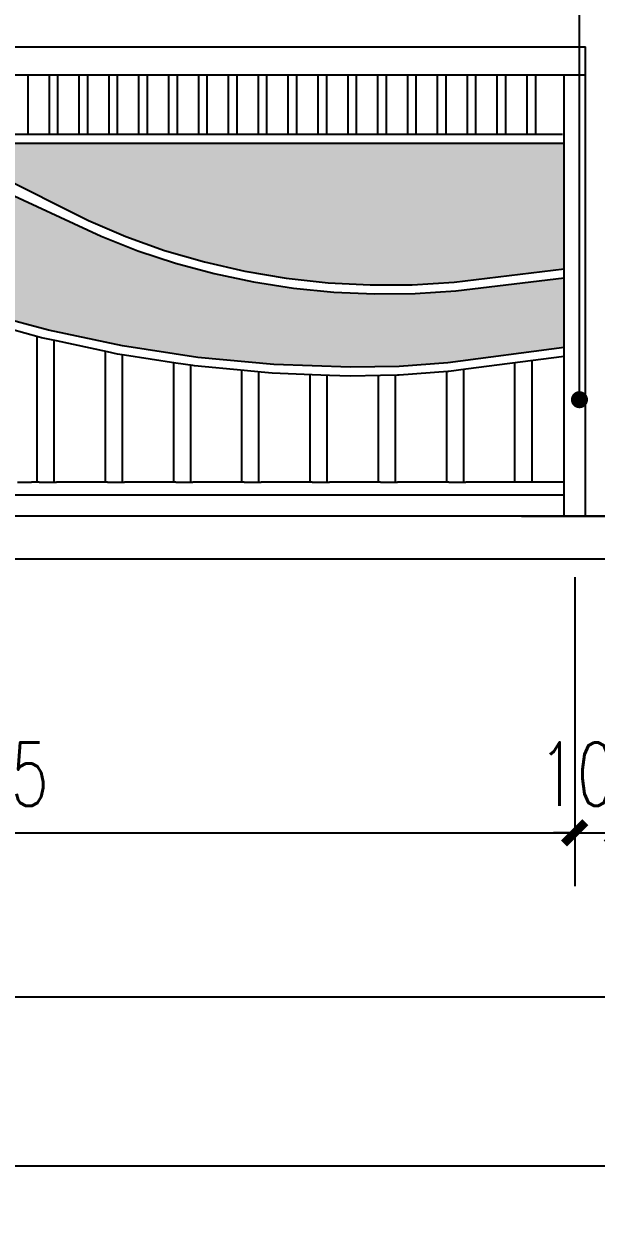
# Model space of a CAD drawing. Extents: x 396092 to 455492, y 17293 to 132793.
# Drawn here: x 402361 to 403703, y 43703 to 46505 of the extents above; entities that cross this region are included whole.
import ezdxf

# ---------------------------------------------------------------- set-up
doc = ezdxf.new("R2010")
doc.units = 0
doc.header["$LTSCALE"] = 1000
doc.header["$MEASUREMENT"] = 0
for name, color, linetype in [('DIM_LEAD', 3, 'Continuous'), ('MU', 34, 'Continuous'), ('PUB_DIM', 3, 'Continuous')]:
    doc.layers.add(name, color=color, linetype=linetype)
doc.styles.add('_TCH_DIM_T3', font='SIMPLEX', dxfattribs={"width": 0.705882, "bigfont": 'GBCBIG'})
doc.dimstyles.new('_TCH_ARCH&&50', dxfattribs={"dimtxt": 148.75, "dimasz": 50, "dimexe": 125, "dimexo": 150, "dimgap": 63.125, "dimtad": 1, "dimdec": 0, "dimzin": 0, "dimdsep": 46, "dimtxsty": '_TCH_DIM_T3', "dimblk": 'ARCHTICK', "dimcen": 0.09, "dimclrt": 7, "dimazin": 2, "dimtfac": 1, "dimtdec": 0, "dimtix": 1, "dimtmove": 2, "dimatfit": 3, "dimfxl": 1, "dimtolj": 1, "dimtzin": 0, "dimarcsym": 0})

# ---------------------------------------------------------------- blocks, each defined once
blk = doc.blocks.new('_ArchTick')
at = {"color": 0, "linetype": 'ByBlock', "const_width": 0.4}
blk.add_lwpolyline([(-0.5, -0.5), (0.5, 0.5)], dxfattribs=at)
blk = doc.blocks.new('*D59')
at = {"layer": 'Defpoints', "color": 0, "transparency": 16777216}
for p in [(400427.7, 44577.5), (434927.7, 44577.5), (434927.7, 43828.4)]:
    blk.add_point(p, dxfattribs=at)
at = {"layer": 'PUB_DIM', "color": 0, "lineweight": -2, "transparency": 16777216}
for p, q in [((400427.7, 44427.5), (400427.7, 43703.4)), ((434927.7, 44427.5), (434927.7, 43703.4)), ((400427.7, 43828.4), (434927.7, 43828.4))]:
    blk.add_line(p, q, dxfattribs=at)
at = {"layer": 'PUB_DIM', "color": 0, "lineweight": -2, "transparency": 16777216, "xscale": 50, "yscale": 50, "zscale": 50, "rotation": 180}
blk.add_blockref('_ArchTick', (400427.7, 43828.4), dxfattribs=at)
at = {"layer": 'PUB_DIM', "color": 0, "lineweight": -2, "transparency": 16777216, "xscale": 50, "yscale": 50, "zscale": 50}
blk.add_blockref('_ArchTick', (434927.7, 43828.4), dxfattribs=at)
at = {"layer": 'PUB_DIM', "color": 7, "transparency": 16777216, "insert": (417677.7, 43965.9), "char_height": 148.75, "attachment_point": 5, "style": '_TCH_DIM_T3'}
blk.add_mtext('\\A1;34500', dxfattribs=at)
blk = doc.blocks.new('*D60')
at = {"layer": 'Defpoints', "color": 0, "transparency": 16777216}
for p in [(400427.7, 44973.8), (412427.7, 44973.8), (412427.7, 44224.8)]:
    blk.add_point(p, dxfattribs=at)
at = {"layer": 'PUB_DIM', "color": 0, "lineweight": -2, "transparency": 16777216}
for p, q in [((400427.7, 44823.8), (400427.7, 44099.8)), ((412427.7, 44823.8), (412427.7, 44099.8)), ((400427.7, 44224.8), (412427.7, 44224.8))]:
    blk.add_line(p, q, dxfattribs=at)
at = {"layer": 'PUB_DIM', "color": 0, "lineweight": -2, "transparency": 16777216, "xscale": 50, "yscale": 50, "zscale": 50, "rotation": 180}
blk.add_blockref('_ArchTick', (400427.7, 44224.8), dxfattribs=at)
at = {"layer": 'PUB_DIM', "color": 0, "lineweight": -2, "transparency": 16777216, "xscale": 50, "yscale": 50, "zscale": 50}
blk.add_blockref('_ArchTick', (412427.7, 44224.8), dxfattribs=at)
at = {"layer": 'PUB_DIM', "color": 7, "transparency": 16777216, "insert": (406427.7, 44362.3), "char_height": 148.75, "attachment_point": 5, "style": '_TCH_DIM_T3'}
blk.add_mtext('\\A1;12000', dxfattribs=at)
blk = doc.blocks.new('*D64')
at = {"layer": 'Defpoints', "color": 0, "transparency": 16777216}
for p in [(400827.7, 45358.1), (403652.7, 45358.1), (403652.7, 44609)]:
    blk.add_point(p, dxfattribs=at)
at = {"layer": 'PUB_DIM', "color": 0, "lineweight": -2, "transparency": 16777216}
for p, q in [((400827.7, 45208.1), (400827.7, 44484)), ((403652.7, 45208.1), (403652.7, 44484)), ((400827.7, 44609), (403652.7, 44609))]:
    blk.add_line(p, q, dxfattribs=at)
at = {"layer": 'PUB_DIM', "color": 0, "lineweight": -2, "transparency": 16777216, "xscale": 50, "yscale": 50, "zscale": 50, "rotation": 180}
blk.add_blockref('_ArchTick', (400827.7, 44609), dxfattribs=at)
at = {"layer": 'PUB_DIM', "color": 0, "lineweight": -2, "transparency": 16777216, "xscale": 50, "yscale": 50, "zscale": 50}
blk.add_blockref('_ArchTick', (403652.7, 44609), dxfattribs=at)
at = {"layer": 'PUB_DIM', "color": 7, "transparency": 16777216, "insert": (402240.2, 44746.5), "char_height": 148.75, "attachment_point": 5, "style": '_TCH_DIM_T3'}
blk.add_mtext('\\A1;2825', dxfattribs=at)
blk = doc.blocks.new('*D65')
at = {"layer": 'Defpoints', "color": 0, "transparency": 16777216}
for p in [(403652.7, 45358.1), (403752.7, 45358.1), (403752.7, 44609)]:
    blk.add_point(p, dxfattribs=at)
at = {"layer": 'PUB_DIM', "color": 0, "lineweight": -2, "transparency": 16777216}
for p, q in [((403652.7, 45208.1), (403652.7, 44484)), ((403752.7, 45208.1), (403752.7, 44484)), ((403652.7, 44609), (403602.7, 44609)), ((403652.7, 44609), (403752.7, 44609)), ((403752.7, 44609), (403802.7, 44609))]:
    blk.add_line(p, q, dxfattribs=at)
at = {"layer": 'PUB_DIM', "color": 0, "lineweight": -2, "transparency": 16777216, "xscale": 50, "yscale": 50, "zscale": 50}
blk.add_blockref('_ArchTick', (403652.7, 44609), dxfattribs=at)
at = {"layer": 'PUB_DIM', "color": 0, "lineweight": -2, "transparency": 16777216, "xscale": 50, "yscale": 50, "zscale": 50, "rotation": 180}
blk.add_blockref('_ArchTick', (403752.7, 44609), dxfattribs=at)
at = {"layer": 'PUB_DIM', "color": 7, "transparency": 16777216, "insert": (403702.7, 44746.5), "char_height": 148.75, "attachment_point": 5, "style": '_TCH_DIM_T3'}
blk.add_mtext('\\A1;100', dxfattribs=at)

msp = doc.modelspace()

# ---------------------------------------------------------------- hatches: boundary and pattern name
h = msp.add_hatch()
h.set_pattern_fill('HEX', color=8, scale=20)
h.set_pattern_definition([(0, (0, 0), (0, 32.99556), [19.05, -38.1]), (120, (0, 0), (-28.5749932, -16.49778), [19.05, -38.1]), (60, (19.05, 0), (-28.5749932, 16.49778), [19.05, -38.1])])
h.paths.add_polyline_path([(401867, 45664.5), (401773.8, 45699.9), (401677.9, 45730.1), (401579.7, 45754.9), (401479.7, 45774), (401378.3, 45787.5), (401276.1, 45795.3), (401173.5, 45797.4), (401070.9, 45793.7), (400968.9, 45784.2), (400877.7, 45770.5), (400877.7, 45430.8), (402285.6, 45430.8), (402043.7, 45578.2), (401957.1, 45623.8)])
h.paths.add_polyline_path([(402542.6, 46007.3), (402071.7, 46225.8), (401368.5, 46225.8), (401352, 46225.8), (401921.2, 45954.3), (402082.4, 45889.1), (402248.6, 45833.2), (402419, 45786.8), (402592.8, 45750.2), (402769.3, 45723.4), (402947.6, 45706.7), (403126.9, 45700.1), (403241.2, 45702.2), (403355, 45710.8), (403627.7, 45746.7), (403627.7, 45909.6), (403373.6, 45879.3), (403278.6, 45873.2), (403183.3, 45872.3), (403088.2, 45876.5), (402993.6, 45885.8), (402899.9, 45900.2), (402807.6, 45919.7), (402717, 45944.1), (402628.5, 45973.3)])
h.paths.add_polyline_path([(403627.7, 46225.8), (402151.1, 46225.8), (402512.9, 46044), (402600.6, 46006.6), (402691.3, 45974.2), (402784.4, 45947), (402879.6, 45925.3), (402976.4, 45909), (403074.3, 45898.3), (403172.9, 45893.1), (403271.7, 45893.7), (403370.2, 45899.8), (403627.7, 45930.8)])
h.paths.add_polyline_path([(404426.5, 46225.8), (404411.1, 46225.8), (403777.7, 46225.8), (403777.7, 45931.9), (403827.4, 45943.3), (403898.9, 45963.3), (403968.7, 45987.2), (404036.4, 46014.8), (404101.7, 46046)])
h.paths.add_polyline_path([(404408.6, 46010.4), (404709.1, 46225.8), (404466.7, 46225.8), (404120.9, 46031.6), (404052.8, 45998.7), (403982.2, 45969.6), (403909.4, 45944.5), (403834.7, 45923.6), (403777.7, 45910.5), (403777.7, 45746.8), (403883.3, 45772.6), (403996.1, 45807.6), (404105.5, 45849.1), (404211.1, 45896.9), (404312.3, 45950.7)])
h.paths.add_polyline_path([(406277.3, 45660.3), (406182.8, 45702.6), (406084.8, 45739.2), (405983.8, 45769.8), (405880.4, 45794.2), (405800.1, 45808.2), (405718.7, 45817.6), (405636.8, 45822.3), (405554.7, 45822.4), (405472.7, 45817.9), (405391.4, 45808.6), (405311, 45794.8), (405231.9, 45776.5), (405150.4, 45752.1), (405071.4, 45722.8), (404995.3, 45688.6), (404922.6, 45649.7), (404574.9, 45430.8), (406527.7, 45430.8), (406527.7, 45527.8)])

# ---------------------------------------------------------------- linework, layer by layer
for points in [[(434627.7, 45350.8), (400427.7, 45350.8)], [(400427.7, 45250.8), (434927.7, 45250.8)]]:
    msp.add_lwpolyline(points)
at = {"layer": 'DIM_LEAD'}
msp.add_line((403663.7, 45624.2), (403663.7, 47011.6), dxfattribs=at)
at = {"layer": 'DIM_LEAD', "const_width": 20}
msp.add_lwpolyline([(403663.7, 45614.2, 1), (403663.7, 45634.2, 1)], format="xyb", close=True, dxfattribs=at)
at = {"layer": 'MU', "color": 37}
for p, q in [((400827.7, 46451.2), (403677.7, 46451.2)), ((403677.7, 45350.8), (403677.7, 46451.2)), ((400877.7, 46385.8), (403677.7, 46385.8)), ((403627.7, 45350.8), (403627.7, 46385.8)), ((403624.3, 46245.8), (400877.7, 46245.8)), ((402071.7, 46225.8), (402542.6, 46007.3)), ((402151.1, 46225.8), (402512.9, 46044)), ((402154.5, 46225.8), (403627.7, 46225.8)), ((402512.9, 46044), (402600.6, 46006.6)), ((402542.6, 46007.3), (402628.5, 45973.3)), ((402600.6, 46006.6), (402691.3, 45974.2)), ((402628.5, 45973.3), (402717, 45944.1)), ((402691.3, 45974.2), (402784.4, 45947)), ((402717, 45944.1), (402807.6, 45919.7)), ((402784.4, 45947), (402879.6, 45925.3)), ((402879.6, 45925.3), (402976.4, 45909)), ((403370.2, 45899.8), (403627.7, 45930.8)), ((402807.6, 45919.7), (402899.9, 45900.2)), ((402899.9, 45900.2), (402993.6, 45885.8)), ((402976.4, 45909), (403074.3, 45898.3)), ((403074.3, 45898.3), (403172.9, 45893.1)), ((403172.9, 45893.1), (403271.7, 45893.7)), ((403271.7, 45893.7), (403370.2, 45899.8)), ((403373.6, 45879.3), (403627.7, 45909.6)), ((402993.6, 45885.8), (403088.2, 45876.5)), ((403088.2, 45876.5), (403183.3, 45872.3)), ((403183.3, 45872.3), (403278.6, 45873.2)), ((403278.6, 45873.2), (403373.6, 45879.3)), ((402397.5, 45770.7), (402228.9, 45817.3)), ((402419, 45786.8), (402248.6, 45833.2)), ((402592.8, 45750.2), (402419, 45786.8)), ((402392.5, 45430.8), (402392.5, 45772.1)), ((402402.9, 45769.2), (402397.5, 45770.7)), ((402437.5, 45761.8), (402402.9, 45769.2)), ((402432.5, 45430.8), (402432.5, 45762.9)), ((402557.5, 45736.2), (402437.5, 45761.8)), ((402552.5, 45430.8), (402552.5, 45737.3)), ((402580.6, 45731.3), (402557.5, 45736.2)), ((402597.5, 45728.7), (402580.6, 45731.3)), ((402592.5, 45430.8), (402592.5, 45729.4)), ((402769.3, 45723.4), (402592.8, 45750.2)), ((402717.5, 45710.2), (402597.5, 45728.7)), ((403627.7, 45746.7), (403355, 45710.8)), ((403627.7, 45725.4), (403397.5, 45695.5)), ((402712.5, 45430.8), (402712.5, 45711)), ((402757.5, 45704.1), (402717.5, 45710.2)), ((402752.5, 45430.8), (402752.5, 45704.9)), ((402761, 45703.6), (402757.5, 45704.1)), ((402877.5, 45692.5), (402761, 45703.6)), ((402947.6, 45706.7), (402769.3, 45723.4)), ((403126.9, 45700.1), (402947.6, 45706.7)), ((403241.2, 45702.2), (403126.9, 45700.1)), ((403355, 45710.8), (403241.2, 45702.2)), ((403512.5, 45430.8), (403512.5, 45710.4)), ((403552.5, 45430.8), (403552.5, 45715.6)), ((402872.5, 45430.8), (402872.5, 45693)), ((402917.5, 45688.7), (402877.5, 45692.5)), ((402912.5, 45430.8), (402912.5, 45689.2)), ((402943.3, 45686.2), (402917.5, 45688.7)), ((403037.5, 45682.7), (402943.3, 45686.2)), ((403032.5, 45430.8), (403032.5, 45682.9)), ((403077.5, 45681.2), (403037.5, 45682.7)), ((403072.5, 45430.8), (403072.5, 45681.4)), ((403126.6, 45679.4), (403077.5, 45681.2)), ((403197.5, 45680.7), (403126.6, 45679.4)), ((403192.5, 45430.8), (403192.5, 45680.6)), ((403237.5, 45681.5), (403197.5, 45680.7)), ((403232.5, 45430.8), (403232.5, 45681.4)), ((403241, 45681.5), (403237.5, 45681.5)), ((403354.9, 45690), (403241, 45681.5)), ((403352.5, 45430.8), (403352.5, 45689.8)), ((403357.5, 45690.3), (403354.9, 45690)), ((403397.5, 45695.5), (403357.5, 45690.3)), ((403392.5, 45430.8), (403392.5, 45694.9)), ((402346.7, 45430.8), (402379.1, 45430.8)), ((402397.5, 45430.8), (402379.1, 45430.8)), ((402397.5, 45430.8), (402437.5, 45430.8)), ((402557.5, 45430.8), (402437.5, 45430.8)), ((402557.5, 45430.8), (402597.5, 45430.8)), ((402717.5, 45430.8), (402597.5, 45430.8)), ((402717.5, 45430.8), (402757.5, 45430.8)), ((402877.5, 45430.8), (402757.5, 45430.8)), ((402877.5, 45430.8), (402917.5, 45430.8)), ((403037.5, 45430.8), (402917.5, 45430.8)), ((403037.5, 45430.8), (403077.5, 45430.8)), ((403197.5, 45430.8), (403077.5, 45430.8)), ((403197.5, 45430.8), (403237.5, 45430.8)), ((403357.5, 45430.8), (403237.5, 45430.8)), ((403357.5, 45430.8), (403397.5, 45430.8)), ((403627.7, 45430.8), (403397.5, 45430.8)), ((400877.7, 45400.8), (403627.7, 45400.8)), ((403627.7, 45350.8), (400877.7, 45350.8)), ((403527.7, 45350.8), (403777.7, 45350.8))]:
    msp.add_line(p, q, dxfattribs=at)
for points in [[(402371.2, 46245.8), (402371.2, 46385.8)], [(402421.2, 46245.8), (402421.2, 46385.8)], [(402441.2, 46245.8), (402441.2, 46385.8)], [(402491.2, 46245.8), (402491.2, 46385.8)], [(402511.2, 46245.8), (402511.2, 46385.8)], [(402561.2, 46245.8), (402561.2, 46385.8)], [(402581.2, 46245.8), (402581.2, 46385.8)], [(402631.2, 46245.8), (402631.2, 46385.8)], [(402651.2, 46245.8), (402651.2, 46385.8)], [(402701.2, 46245.8), (402701.2, 46385.8)], [(402721.2, 46245.8), (402721.2, 46385.8)], [(402771.2, 46245.8), (402771.2, 46385.8)], [(402791.2, 46245.8), (402791.2, 46385.8)], [(402841.2, 46245.8), (402841.2, 46385.8)], [(402861.2, 46245.8), (402861.2, 46385.8)], [(402911.2, 46245.8), (402911.2, 46385.8)], [(402931.2, 46245.8), (402931.2, 46385.8)], [(402981.2, 46245.8), (402981.2, 46385.8)], [(403001.2, 46245.8), (403001.2, 46385.8)], [(403051.2, 46245.8), (403051.2, 46385.8)], [(403071.2, 46245.8), (403071.2, 46385.8)], [(403121.2, 46245.8), (403121.2, 46385.8)], [(403141.2, 46245.8), (403141.2, 46385.8)], [(403191.2, 46245.8), (403191.2, 46385.8)], [(403211.2, 46245.8), (403211.2, 46385.8)], [(403261.2, 46245.8), (403261.2, 46385.8)], [(403281.2, 46245.8), (403281.2, 46385.8)], [(403331.2, 46245.8), (403331.2, 46385.8)], [(403351.2, 46245.8), (403351.2, 46385.8)], [(403401.2, 46245.8), (403401.2, 46385.8)], [(403421.2, 46245.8), (403421.2, 46385.8)], [(403471.2, 46245.8), (403471.2, 46385.8)], [(403491.2, 46245.8), (403491.2, 46385.8)], [(403541.2, 46245.8), (403541.2, 46385.8)], [(403561.2, 46245.8), (403561.2, 46385.8)]]:
    msp.add_lwpolyline(points, dxfattribs=at)

# ---------------------------------------------------------------- dimensions: what is measured, and where the dimension line sits
at = {"layer": 'PUB_DIM'}
for p1, p2, picture, middle in [((400827.7, 45358.1), (403652.7, 45358.1), '*D64', (402240.2, 44746.5)), ((403652.7, 45358.1), (403752.7, 45358.1), '*D65', (403702.7, 44746.5)), ((400427.7, 44973.8), (412427.7, 44973.8), '*D60', (406427.7, 44362.3)), ((400427.7, 44577.5), (434927.7, 44577.5), '*D59', (417677.7, 43965.9))]:
    dim = msp.add_aligned_dim(p1=p1, p2=p2, distance=-749.1, dimstyle='_TCH_ARCH&&50', dxfattribs=at)
    dim.commit()
    dim.dimension.update_dxf_attribs({"geometry": picture, "text_midpoint": middle})

doc.saveas('drawing.dxf')
